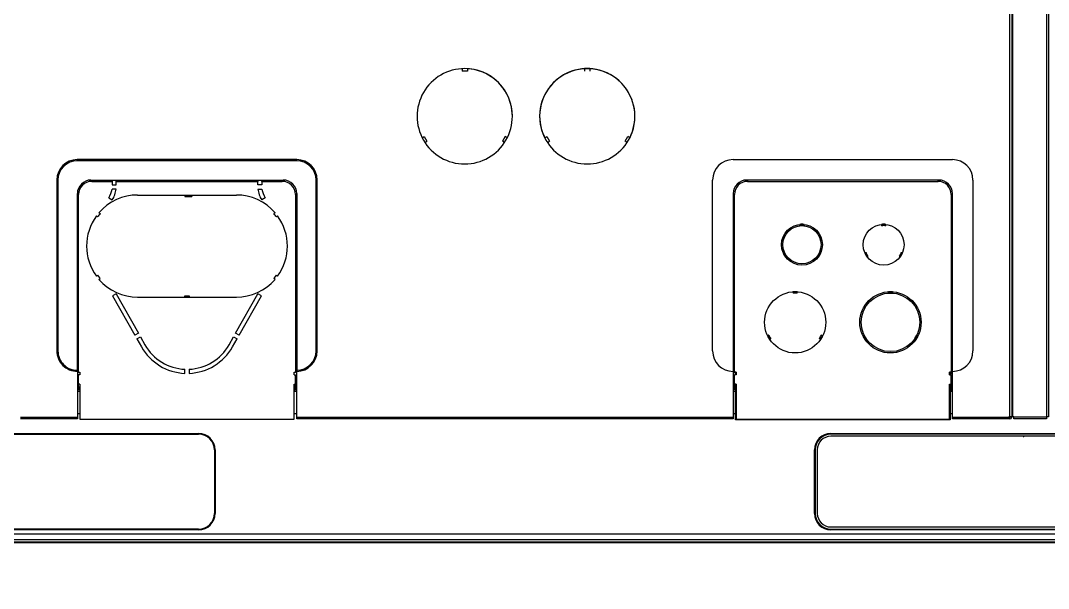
# Model space of a CAD drawing. Header units: millimetres. Extents: x 10547 to 11305, y 9897 to 10391.
# Drawn here: x 10890.95 to 10896.57, y 10363.23 to 10366.34 of the extents above; entities that cross this region are included whole.
import ezdxf

# ---------------------------------------------------------------- set-up
doc = ezdxf.new("R2010")
doc.units = ezdxf.units.MM
doc.layers.add('LG-AIRCON', color=240, linetype='Continuous')
doc.layers.add('에어컨', color=15, linetype='Continuous')

# ---------------------------------------------------------------- blocks, each defined once
blk = doc.blocks.new('NEWUXC-1')
at = {"layer": 'LG-AIRCON', "color": 0}
for p, q in [((363.7, 92.7), (363.7, 1724.59)), ((365, 1724.59), (365, 92.7)), ((365.5, 1724.59), (365.5, 92.7)), ((390.7, 92.7), (390.7, 1724.59)), ((392, 1660.27), (392, 92.7)), ((-38.75, 348.24), (-38.75, 346.57)), ((-34.75, 348.24), (-34.75, 346.57)), ((51.25, 348.3), (51.25, 348.7)), ((51.25, 348.3), (51.25, 346.48)), ((55.25, 348.3), (51.25, 348.3)), ((55.25, 348.3), (55.25, 348.7)), ((55.25, 348.24), (55.25, 346.48)), ((-34.75, 346.57), (-38.75, 346.57)), ((-68.01, 297.56), (-66.56, 298.4)), ((-66.56, 298.4), (-64.56, 294.93)), ((-66.01, 294.1), (-64.56, 294.93)), ((-6.94, 298.4), (-8.94, 294.93)), ((-7.49, 294.1), (-8.94, 294.93)), ((-5.49, 297.56), (-6.94, 298.4)), ((21.99, 297.56), (23.44, 298.4)), ((23.44, 298.4), (25.44, 294.93)), ((23.99, 294.1), (25.44, 294.93)), ((81.06, 294.93), (83.06, 298.4)), ((82.51, 294.1), (81.06, 294.93)), ((84.51, 297.56), (83.06, 298.4)), ((-160.15, 281.5), (-321.35, 281.5)), ((-321.35, 280.7), (-321.35, 281.5)), ((-160.15, 280.7), (-321.35, 280.7)), ((-160.15, 280.7), (-160.15, 281.5)), ((160.35, 281.5), (321.55, 281.5)), ((-336.35, 266.5), (-336.35, 141)), ((-335.55, 266.5), (-336.35, 266.5)), ((-335.55, 266.5), (-335.55, 141)), ((-311.28, 266.5), (-170.08, 266.5)), ((-310.75, 266.5), (-310.75, 265.5)), ((-310.75, 265.5), (-295.75, 265.5)), ((-295.75, 266.5), (-295.75, 265.5)), ((-295.75, 265.5), (-295.75, 262.9)), ((-292.75, 265.5), (-292.75, 266.5)), ((-292.75, 265.5), (-188.75, 265.5)), ((-292.75, 262.9), (-292.75, 265.5)), ((-188.75, 266.5), (-188.75, 265.5)), ((-188.75, 262.9), (-188.75, 265.5)), ((-185.75, 265.5), (-185.75, 266.5)), ((-185.75, 265.5), (-170.75, 265.5)), ((-185.75, 265.5), (-185.75, 262.9)), ((-170.75, 265.5), (-170.75, 266.5)), ((-145.95, 266.5), (-145.15, 266.5)), ((-145.95, 141), (-145.95, 266.5)), ((-145.15, 141), (-145.15, 266.5)), ((145.35, 141), (145.35, 266.5)), ((311.55, 266.5), (170.35, 266.5)), ((170.95, 266.5), (170.95, 265.5)), ((170.95, 265.5), (310.95, 265.5)), ((310.95, 265.5), (310.95, 266.5)), ((336.55, 266.5), (336.55, 141)), ((-295.75, 262.9), (-292.75, 262.9)), ((-292.75, 259.9), (-295.75, 259.9)), ((-185.75, 262.9), (-188.75, 262.9)), ((-188.75, 259.9), (-185.75, 259.9)), ((-321.28, 126.8), (-321.28, 256.5)), ((-320.35, 255.9), (-321.28, 255.9)), ((-320.35, 125.5), (-320.35, 255.9)), ((-298.25, 253.4), (-295.65, 251.9)), ((-277, 255.5), (-242.25, 255.5)), ((-242.25, 255.5), (-239.25, 255.5)), ((-242.25, 255.5), (-242.25, 254.5)), ((-242.25, 255.5), (-237.15, 255.5)), ((-242.25, 255.5), (-242.25, 254.5)), ((-242.25, 254.5), (-239.25, 254.5)), ((-242.25, 254.5), (-237.15, 254.5)), ((-239.25, 255.5), (-204.5, 255.5)), ((-239.25, 254.5), (-239.25, 255.5)), ((-237.15, 255.5), (-237.15, 254.5)), ((-183.25, 253.4), (-185.85, 251.9)), ((-161.15, 255.9), (-161.15, 125.5)), ((-160.08, 255.9), (-161.15, 255.9)), ((-160.08, 256.5), (-160.08, 126.8)), ((160.35, 256.5), (160.35, 126)), ((161.35, 255.9), (160.35, 255.9)), ((161.35, 125.5), (161.35, 255.9)), ((320.55, 255.9), (320.55, 125.5)), ((321.55, 255.9), (320.55, 255.9)), ((321.55, 126), (321.55, 256.5)), ((-305.43, 242.45), (-304.65, 241.83)), ((-176.07, 242.45), (-176.86, 241.83)), ((-306.51, 239.48), (-307.3, 240.1)), ((-174.99, 239.48), (-174.21, 240.1)), ((209.45, 232.92), (209.45, 233.92)), ((272.45, 232.92), (272.45, 233.92)), ((197.17, 212.66), (197.31, 212.74)), ((224.58, 212.74), (224.72, 212.66)), ((257.31, 212.74), (257.17, 212.66)), ((284.72, 212.66), (284.58, 212.74)), ((198.83, 210.16), (198.67, 210.06)), ((223.22, 210.06), (223.06, 210.16)), ((258.67, 210.06), (258.83, 210.16)), ((283.06, 210.16), (283.22, 210.06)), ((-306.51, 196.52), (-307.3, 195.9)), ((-174.99, 196.52), (-174.21, 195.9)), ((-305.43, 193.55), (-304.65, 194.17)), ((-176.07, 193.55), (-176.86, 194.17)), ((-292.9, 182.91), (-295.5, 181.43)), ((-295.5, 181.43), (-279.05, 152.46)), ((-292.9, 182.91), (-276.44, 153.95)), ((-242.25, 181.5), (-239.25, 181.5)), ((-242.25, 180.5), (-242.25, 181.5)), ((-239.25, 181.5), (-239.25, 180.5)), ((-205.07, 153.95), (-188.61, 182.91)), ((-202.46, 152.46), (-186, 181.43)), ((-186, 181.43), (-188.61, 182.91)), ((207.45, 183.45), (207.45, 184.45)), ((274.45, 183.45), (274.45, 184.45)), ((-277, 180.5), (-242.25, 180.5)), ((-242.25, 180.5), (-239.25, 180.5)), ((-239.25, 180.5), (-204.5, 180.5)), ((-276.44, 153.95), (-279.05, 152.46)), ((-277.57, 149.86), (-274.96, 151.34)), ((-274.96, 151.34), (-271.62, 145.46)), ((-209.89, 145.46), (-206.55, 151.34)), ((-206.55, 151.34), (-203.94, 149.86)), ((-202.46, 152.46), (-205.07, 153.95)), ((-277.57, 149.86), (-274.23, 143.98)), ((-207.28, 143.98), (-203.94, 149.86)), ((-145.95, 141), (-145.15, 141)), ((-321.28, 126), (-321.28, 92.4)), ((-321.28, 125.5), (-321.15, 125.5)), ((-321.15, 125.5), (-320.35, 125.5)), ((-320.35, 125.5), (-319.35, 125.5)), ((-319.35, 123.5), (-320.35, 123.5)), ((-320.35, 116.5), (-320.35, 123.5)), ((-319.35, 125.5), (-319.35, 123.5)), ((-242.25, 124.53), (-242.25, 127.53)), ((-239.25, 127.53), (-239.25, 124.53)), ((-162.15, 123.5), (-162.15, 125.5)), ((-162.15, 125.5), (-161.15, 125.5)), ((-162.15, 123.5), (-161.15, 123.5)), ((-160.35, 125.5), (-161.15, 125.5)), ((-161.15, 116.5), (-161.15, 123.5)), ((-160.08, 125.5), (-160.35, 125.5)), ((-160.08, 92.4), (-160.08, 126)), ((160.35, 126), (160.35, 92.4)), ((160.35, 125.5), (160.55, 125.5)), ((160.55, 125.5), (161.35, 125.5)), ((162.55, 125.5), (161.35, 125.5)), ((162.55, 123.5), (161.35, 123.5)), ((161.35, 116.5), (161.35, 123.5)), ((162.15, 123.5), (162.15, 125.5)), ((162.55, 125.5), (162.55, 123.5)), ((319.35, 123.5), (319.35, 125.5)), ((320.55, 125.5), (319.35, 125.5)), ((319.35, 123.5), (320.55, 123.5)), ((319.75, 125.5), (319.75, 123.5)), ((319.75, 125.4), (321.55, 125.4)), ((319.75, 124.4), (321.55, 124.4)), ((321.35, 125.5), (320.55, 125.5)), ((320.55, 116.5), (320.55, 123.5)), ((321.55, 125.5), (321.35, 125.5)), ((321.55, 92.4), (321.55, 126)), ((-319.35, 116.5), (-320.35, 116.5)), ((-320.35, 114.5), (-320.35, 116.5)), ((-319.55, 114.5), (-320.35, 114.5)), ((-320.35, 112.5), (-320.35, 114.5)), ((-319.55, 116.5), (-319.55, 114.5)), ((-319.55, 112.5), (-319.55, 114.5)), ((-319.35, 116.5), (-319.35, 91)), ((-162.15, 91), (-162.15, 116.5)), ((-162.15, 116.5), (-161.15, 116.5)), ((-161.95, 116.5), (-161.95, 114.5)), ((-161.95, 114.5), (-161.95, 112.5)), ((-161.95, 114.5), (-161.15, 114.5)), ((-161.15, 114.5), (-161.15, 116.5)), ((-161.15, 112.5), (-161.15, 114.5)), ((162.55, 116.5), (161.35, 116.5)), ((161.35, 114.5), (161.35, 116.5)), ((162.15, 114.5), (161.35, 114.5)), ((161.35, 112.5), (161.35, 114.5)), ((162.15, 90.5), (162.15, 116.5)), ((162.55, 116.5), (162.55, 91)), ((319.35, 91), (319.35, 116.5)), ((319.35, 116.5), (320.55, 116.5)), ((319.75, 116.5), (319.75, 90.5)), ((319.75, 114.5), (320.55, 114.5)), ((320.55, 114.5), (320.55, 116.5)), ((320.55, 116.4), (321.55, 116.4)), ((320.55, 112.5), (320.55, 114.5)), ((-321.28, 111.4), (-319.35, 111.4)), ((-319.55, 112.5), (-320.35, 112.5)), ((-162.15, 111.4), (-160.08, 111.4)), ((-161.95, 112.5), (-161.15, 112.5)), ((160.35, 111.4), (162.15, 111.4)), ((162.15, 112.5), (161.35, 112.5)), ((319.75, 112.5), (320.55, 112.5)), ((319.75, 112.4), (321.55, 112.4)), ((319.75, 111.4), (321.55, 111.4)), ((-363, 92.4), (-321.28, 92.4)), ((-321.28, 91.1), (-363, 91.1)), ((-321.28, 95), (-319.35, 95)), ((-321.28, 92.4), (-321.28, 91.1)), ((-319.35, 91), (-162.15, 91)), ((-162.15, 95), (-160.08, 95)), ((-160.08, 92.4), (160.35, 92.4)), ((-160.08, 91.1), (-160.08, 92.4)), ((160.35, 91.1), (-160.08, 91.1)), ((160.34, 95), (162.14, 95)), ((160.35, 92.4), (160.35, 91.1)), ((162.55, 91), (319.35, 91)), ((319.74, 95), (321.54, 95)), ((321.55, 92.4), (363, 92.4)), ((321.55, 91.1), (321.55, 92.4)), ((363, 91.1), (321.55, 91.1)), ((363.7, 92.7), (363, 92.7)), ((363, 92.7), (363, 92.4)), ((363, 91.1), (363, 92.4)), ((363.4, 91.9), (363.4, 91.1)), ((363.4, 91.1), (363.7, 91.1)), ((365, 92.7), (363.7, 92.7)), ((365, 92.4), (365, 92.7)), ((365.5, 92.7), (365, 92.7)), ((366.5, 92.7), (365.5, 92.7)), ((366.5, 92.5), (366.5, 92.7)), ((366.5, 92.5), (390.5, 92.5)), ((366.5, 91.2), (366.5, 92.5)), ((390.5, 91.2), (366.5, 91.2)), ((390.5, 92.7), (390.5, 92.5)), ((390.7, 92.7), (390.5, 92.7)), ((390.5, 92.5), (390.5, 91.2)), ((392, 92.7), (390.7, 92.7)), ((319.75, 90.5), (162.15, 90.5)), ((-475.7, 80.4), (-232.2, 80.4)), ((-475.7, 79.9), (-232.2, 79.9)), ((-232.2, 79.9), (-232.2, 80.4)), ((232.2, 80.4), (232.2, 79.9)), ((232.2, 80.4), (475.7, 80.4)), ((475.7, 79.9), (232.2, 79.9)), ((475.7, 78.3), (232.2, 78.3)), ((-220.6, 68.3), (-220.6, 21.7)), ((-220.6, 68.3), (-220.1, 68.3)), ((-220.1, 68.3), (-220.1, 21.7)), ((220.1, 68.3), (220.6, 68.3)), ((220.1, 21.7), (220.1, 68.3)), ((220.6, 68.3), (220.6, 21.7)), ((222.2, 68.3), (222.2, 21.7)), ((-220.6, 21.7), (-220.1, 21.7)), ((220.1, 21.7), (220.6, 21.7)), ((-232.2, 10.1), (-475.7, 10.1)), ((-232.2, 9.6), (-475.7, 9.6)), ((-232.2, 9.6), (-232.2, 10.1)), ((232.2, 11.7), (475.7, 11.7)), ((232.2, 10.1), (232.2, 9.6)), ((232.2, 10.1), (475.7, 10.1)), ((475.7, 9.6), (232.2, 9.6)), ((-699.76, 2.6), (699.76, 2.6)), ((699.76, 0), (-699.76, 0)), ((-697.76, 6.6), (697.76, 6.6))]:
    blk.add_line(p, q, dxfattribs=at)
for points in [[(212.45, 233.92), (212.45, 233.9), (212.45, 233.88), (212.45, 233.86), (212.45, 233.84), (212.45, 233.82), (212.45, 233.8), (212.45, 233.78), (212.45, 233.76), (212.45, 233.74), (212.45, 233.72), (212.45, 233.7), (212.45, 233.68), (212.45, 233.66), (212.45, 233.64), (212.45, 233.62), (212.45, 233.6), (212.45, 233.58), (212.45, 233.56), (212.45, 233.54), (212.45, 233.52), (212.45, 233.5), (212.45, 233.48), (212.45, 233.46), (212.45, 233.44), (212.45, 233.42), (212.45, 233.4), (212.45, 233.38), (212.45, 233.36), (212.45, 233.34), (212.45, 233.32), (212.45, 233.3), (212.45, 233.28), (212.45, 233.26), (212.45, 233.24), (212.45, 233.22), (212.45, 233.2), (212.45, 233.18), (212.45, 233.16), (212.45, 233.14), (212.45, 233.12), (212.45, 233.1), (212.45, 233.08), (212.45, 233.06), (212.45, 233.04), (212.45, 233.02), (212.45, 233), (212.45, 232.98), (212.45, 232.96), (212.45, 232.94), (212.45, 232.92)], [(269.45, 233.92), (269.45, 233.9), (269.45, 233.88), (269.45, 233.86), (269.45, 233.84), (269.45, 233.82), (269.45, 233.8), (269.45, 233.78), (269.45, 233.76), (269.45, 233.74), (269.45, 233.72), (269.45, 233.7), (269.45, 233.68), (269.45, 233.66), (269.45, 233.64), (269.45, 233.62), (269.45, 233.6), (269.45, 233.58), (269.45, 233.56), (269.45, 233.54), (269.45, 233.52), (269.45, 233.5), (269.45, 233.48), (269.45, 233.46), (269.45, 233.44), (269.45, 233.42), (269.45, 233.4), (269.45, 233.38), (269.45, 233.36), (269.45, 233.34), (269.45, 233.32), (269.45, 233.3), (269.45, 233.28), (269.45, 233.26), (269.45, 233.24), (269.45, 233.22), (269.45, 233.2), (269.45, 233.18), (269.45, 233.16), (269.45, 233.14), (269.45, 233.12), (269.45, 233.1), (269.45, 233.08), (269.45, 233.06), (269.45, 233.04), (269.45, 233.02), (269.45, 233), (269.45, 232.98), (269.45, 232.96), (269.45, 232.94), (269.45, 232.92)], [(197.31, 212.74), (197.33, 212.75), (197.34, 212.76), (197.36, 212.77), (197.37, 212.78), (197.39, 212.79), (197.4, 212.79), (197.42, 212.8), (197.43, 212.81), (197.44, 212.82), (197.46, 212.83), (197.47, 212.84), (197.49, 212.84), (197.5, 212.85), (197.52, 212.86), (197.53, 212.87), (197.55, 212.88), (197.56, 212.89), (197.58, 212.89), (197.59, 212.9), (197.6, 212.91), (197.62, 212.92), (197.63, 212.93), (197.65, 212.94), (197.66, 212.95), (197.68, 212.95), (197.69, 212.96), (197.71, 212.97), (197.72, 212.98), (197.74, 212.99), (197.75, 213), (197.76, 213), (197.78, 213.01), (197.79, 213.02), (197.81, 213.03), (197.82, 213.04), (197.84, 213.05), (197.85, 213.05), (197.87, 213.06), (197.88, 213.07), (197.9, 213.08), (197.91, 213.09), (197.92, 213.1), (197.94, 213.1), (197.95, 213.11), (197.97, 213.12), (197.98, 213.13), (198, 213.14), (198.01, 213.15), (198.03, 213.16), (198.04, 213.16)], [(198.04, 213.16), (198.07, 213.11), (198.09, 213.05), (198.11, 213), (198.14, 212.94), (198.17, 212.89), (198.19, 212.83), (198.22, 212.78), (198.24, 212.73), (198.27, 212.67), (198.3, 212.62), (198.32, 212.56), (198.35, 212.51), (198.38, 212.46), (198.4, 212.4), (198.43, 212.35), (198.46, 212.3), (198.49, 212.24), (198.52, 212.19), (198.54, 212.14), (198.57, 212.09), (198.6, 212.03), (198.63, 211.98), (198.66, 211.93), (198.69, 211.88), (198.72, 211.82), (198.75, 211.77), (198.78, 211.72), (198.81, 211.67), (198.84, 211.62), (198.87, 211.57), (198.9, 211.51), (198.94, 211.46), (198.97, 211.41), (199, 211.36), (199.03, 211.31), (199.06, 211.26), (199.1, 211.21), (199.13, 211.16), (199.16, 211.11), (199.2, 211.06), (199.23, 211.01), (199.26, 210.96), (199.3, 210.91), (199.33, 210.86), (199.37, 210.81), (199.4, 210.76), (199.43, 210.71), (199.47, 210.66), (199.51, 210.61), (199.54, 210.57)], [(222.35, 210.57), (222.39, 210.61), (222.42, 210.66), (222.46, 210.71), (222.49, 210.76), (222.53, 210.81), (222.56, 210.86), (222.6, 210.91), (222.63, 210.96), (222.66, 211.01), (222.7, 211.06), (222.73, 211.11), (222.76, 211.16), (222.8, 211.21), (222.83, 211.26), (222.86, 211.31), (222.89, 211.36), (222.93, 211.41), (222.96, 211.46), (222.99, 211.51), (223.02, 211.57), (223.05, 211.62), (223.08, 211.67), (223.11, 211.72), (223.14, 211.77), (223.17, 211.82), (223.2, 211.88), (223.23, 211.93), (223.26, 211.98), (223.29, 212.03), (223.32, 212.09), (223.35, 212.14), (223.38, 212.19), (223.41, 212.24), (223.43, 212.3), (223.46, 212.35), (223.49, 212.4), (223.52, 212.46), (223.54, 212.51), (223.57, 212.56), (223.6, 212.62), (223.62, 212.67), (223.65, 212.73), (223.68, 212.78), (223.7, 212.83), (223.73, 212.89), (223.75, 212.94), (223.78, 213), (223.8, 213.05), (223.83, 213.11), (223.85, 213.16)], [(223.85, 213.16), (223.87, 213.16), (223.88, 213.15), (223.9, 213.14), (223.91, 213.13), (223.93, 213.12), (223.94, 213.11), (223.95, 213.1), (223.97, 213.1), (223.98, 213.09), (224, 213.08), (224.01, 213.07), (224.03, 213.06), (224.04, 213.05), (224.06, 213.05), (224.07, 213.04), (224.09, 213.03), (224.1, 213.02), (224.11, 213.01), (224.13, 213), (224.14, 213), (224.16, 212.99), (224.17, 212.98), (224.19, 212.97), (224.2, 212.96), (224.22, 212.95), (224.23, 212.95), (224.25, 212.94), (224.26, 212.93), (224.27, 212.92), (224.29, 212.91), (224.3, 212.9), (224.32, 212.89), (224.33, 212.89), (224.35, 212.88), (224.36, 212.87), (224.38, 212.86), (224.39, 212.85), (224.41, 212.84), (224.42, 212.84), (224.43, 212.83), (224.45, 212.82), (224.46, 212.81), (224.48, 212.8), (224.49, 212.79), (224.51, 212.79), (224.52, 212.78), (224.54, 212.77), (224.55, 212.76), (224.57, 212.75), (224.58, 212.74)], [(258.04, 213.16), (258.03, 213.16), (258.01, 213.15), (258, 213.14), (257.98, 213.13), (257.97, 213.12), (257.95, 213.11), (257.94, 213.1), (257.92, 213.1), (257.91, 213.09), (257.9, 213.08), (257.88, 213.07), (257.87, 213.06), (257.85, 213.05), (257.84, 213.05), (257.82, 213.04), (257.81, 213.03), (257.79, 213.02), (257.78, 213.01), (257.76, 213), (257.75, 213), (257.74, 212.99), (257.72, 212.98), (257.71, 212.97), (257.69, 212.96), (257.68, 212.95), (257.66, 212.95), (257.65, 212.94), (257.63, 212.93), (257.62, 212.92), (257.6, 212.91), (257.59, 212.9), (257.58, 212.89), (257.56, 212.89), (257.55, 212.88), (257.53, 212.87), (257.52, 212.86), (257.5, 212.85), (257.49, 212.84), (257.47, 212.84), (257.46, 212.83), (257.44, 212.82), (257.43, 212.81), (257.42, 212.8), (257.4, 212.79), (257.39, 212.79), (257.37, 212.78), (257.36, 212.77), (257.34, 212.76), (257.33, 212.75), (257.31, 212.74)], [(259.54, 210.57), (259.51, 210.61), (259.47, 210.66), (259.43, 210.71), (259.4, 210.76), (259.37, 210.81), (259.33, 210.86), (259.3, 210.91), (259.26, 210.96), (259.23, 211.01), (259.2, 211.06), (259.16, 211.11), (259.13, 211.16), (259.1, 211.21), (259.06, 211.26), (259.03, 211.31), (259, 211.36), (258.97, 211.41), (258.94, 211.46), (258.9, 211.51), (258.87, 211.57), (258.84, 211.62), (258.81, 211.67), (258.78, 211.72), (258.75, 211.77), (258.72, 211.82), (258.69, 211.88), (258.66, 211.93), (258.63, 211.98), (258.6, 212.03), (258.57, 212.09), (258.54, 212.14), (258.52, 212.19), (258.49, 212.24), (258.46, 212.3), (258.43, 212.35), (258.4, 212.4), (258.38, 212.46), (258.35, 212.51), (258.32, 212.56), (258.3, 212.62), (258.27, 212.67), (258.24, 212.73), (258.22, 212.78), (258.19, 212.83), (258.17, 212.89), (258.14, 212.94), (258.11, 213), (258.09, 213.05), (258.07, 213.11), (258.04, 213.16)], [(283.85, 213.16), (283.83, 213.11), (283.8, 213.05), (283.78, 213), (283.75, 212.94), (283.73, 212.89), (283.7, 212.83), (283.68, 212.78), (283.65, 212.73), (283.62, 212.67), (283.6, 212.62), (283.57, 212.56), (283.54, 212.51), (283.52, 212.46), (283.49, 212.4), (283.46, 212.35), (283.43, 212.3), (283.41, 212.24), (283.38, 212.19), (283.35, 212.14), (283.32, 212.09), (283.29, 212.03), (283.26, 211.98), (283.23, 211.93), (283.2, 211.88), (283.17, 211.82), (283.14, 211.77), (283.11, 211.72), (283.08, 211.67), (283.05, 211.62), (283.02, 211.57), (282.99, 211.51), (282.96, 211.46), (282.93, 211.41), (282.89, 211.36), (282.86, 211.31), (282.83, 211.26), (282.8, 211.21), (282.76, 211.16), (282.73, 211.11), (282.7, 211.06), (282.66, 211.01), (282.63, 210.96), (282.6, 210.91), (282.56, 210.86), (282.53, 210.81), (282.49, 210.76), (282.46, 210.71), (282.42, 210.66), (282.39, 210.61), (282.35, 210.57)], [(284.58, 212.74), (284.57, 212.75), (284.55, 212.76), (284.54, 212.77), (284.52, 212.78), (284.51, 212.79), (284.49, 212.79), (284.48, 212.8), (284.46, 212.81), (284.45, 212.82), (284.43, 212.83), (284.42, 212.84), (284.41, 212.84), (284.39, 212.85), (284.38, 212.86), (284.36, 212.87), (284.35, 212.88), (284.33, 212.89), (284.32, 212.89), (284.3, 212.9), (284.29, 212.91), (284.27, 212.92), (284.26, 212.93), (284.25, 212.94), (284.23, 212.95), (284.22, 212.95), (284.2, 212.96), (284.19, 212.97), (284.17, 212.98), (284.16, 212.99), (284.14, 213), (284.13, 213), (284.11, 213.01), (284.1, 213.02), (284.09, 213.03), (284.07, 213.04), (284.06, 213.05), (284.04, 213.05), (284.03, 213.06), (284.01, 213.07), (284, 213.08), (283.98, 213.09), (283.97, 213.1), (283.95, 213.1), (283.94, 213.11), (283.93, 213.12), (283.91, 213.13), (283.9, 213.14), (283.88, 213.15), (283.87, 213.16), (283.85, 213.16)], [(199.54, 210.57), (199.53, 210.56), (199.51, 210.55), (199.5, 210.54), (199.48, 210.53), (199.47, 210.52), (199.46, 210.52), (199.44, 210.51), (199.43, 210.5), (199.41, 210.49), (199.4, 210.48), (199.38, 210.48), (199.37, 210.47), (199.36, 210.46), (199.34, 210.45), (199.33, 210.44), (199.31, 210.43), (199.3, 210.43), (199.29, 210.42), (199.27, 210.41), (199.26, 210.4), (199.24, 210.39), (199.23, 210.39), (199.21, 210.38), (199.2, 210.37), (199.19, 210.36), (199.17, 210.35), (199.16, 210.34), (199.14, 210.34), (199.13, 210.33), (199.11, 210.32), (199.1, 210.31), (199.09, 210.3), (199.07, 210.3), (199.06, 210.29), (199.04, 210.28), (199.03, 210.27), (199.02, 210.26), (199, 210.25), (198.99, 210.25), (198.97, 210.24), (198.96, 210.23), (198.94, 210.22), (198.93, 210.21), (198.92, 210.21), (198.9, 210.2), (198.89, 210.19), (198.87, 210.18), (198.86, 210.17), (198.85, 210.16), (198.83, 210.16)], [(223.06, 210.16), (223.05, 210.16), (223.03, 210.17), (223.02, 210.18), (223.01, 210.19), (222.99, 210.2), (222.98, 210.21), (222.96, 210.21), (222.95, 210.22), (222.93, 210.23), (222.92, 210.24), (222.91, 210.25), (222.89, 210.25), (222.88, 210.26), (222.86, 210.27), (222.85, 210.28), (222.84, 210.29), (222.82, 210.3), (222.81, 210.3), (222.79, 210.31), (222.78, 210.32), (222.76, 210.33), (222.75, 210.34), (222.74, 210.34), (222.72, 210.35), (222.71, 210.36), (222.69, 210.37), (222.68, 210.38), (222.66, 210.39), (222.65, 210.39), (222.64, 210.4), (222.62, 210.41), (222.61, 210.42), (222.59, 210.43), (222.58, 210.43), (222.57, 210.44), (222.55, 210.45), (222.54, 210.46), (222.52, 210.47), (222.51, 210.48), (222.49, 210.48), (222.48, 210.49), (222.47, 210.5), (222.45, 210.51), (222.44, 210.52), (222.42, 210.52), (222.41, 210.53), (222.4, 210.54), (222.38, 210.55), (222.37, 210.56), (222.35, 210.57)], [(258.83, 210.16), (258.85, 210.16), (258.86, 210.17), (258.87, 210.18), (258.89, 210.19), (258.9, 210.2), (258.92, 210.21), (258.93, 210.21), (258.94, 210.22), (258.96, 210.23), (258.97, 210.24), (258.99, 210.25), (259, 210.25), (259.02, 210.26), (259.03, 210.27), (259.04, 210.28), (259.06, 210.29), (259.07, 210.3), (259.09, 210.3), (259.1, 210.31), (259.11, 210.32), (259.13, 210.33), (259.14, 210.34), (259.16, 210.34), (259.17, 210.35), (259.19, 210.36), (259.2, 210.37), (259.21, 210.38), (259.23, 210.39), (259.24, 210.39), (259.26, 210.4), (259.27, 210.41), (259.29, 210.42), (259.3, 210.43), (259.31, 210.43), (259.33, 210.44), (259.34, 210.45), (259.36, 210.46), (259.37, 210.47), (259.38, 210.48), (259.4, 210.48), (259.41, 210.49), (259.43, 210.5), (259.44, 210.51), (259.46, 210.52), (259.47, 210.52), (259.48, 210.53), (259.5, 210.54), (259.51, 210.55), (259.53, 210.56), (259.54, 210.57)], [(282.35, 210.57), (282.37, 210.56), (282.38, 210.55), (282.4, 210.54), (282.41, 210.53), (282.42, 210.52), (282.44, 210.52), (282.45, 210.51), (282.47, 210.5), (282.48, 210.49), (282.49, 210.48), (282.51, 210.48), (282.52, 210.47), (282.54, 210.46), (282.55, 210.45), (282.57, 210.44), (282.58, 210.43), (282.59, 210.43), (282.61, 210.42), (282.62, 210.41), (282.64, 210.4), (282.65, 210.39), (282.66, 210.39), (282.68, 210.38), (282.69, 210.37), (282.71, 210.36), (282.72, 210.35), (282.74, 210.34), (282.75, 210.34), (282.76, 210.33), (282.78, 210.32), (282.79, 210.31), (282.81, 210.3), (282.82, 210.3), (282.84, 210.29), (282.85, 210.28), (282.86, 210.27), (282.88, 210.26), (282.89, 210.25), (282.91, 210.25), (282.92, 210.24), (282.93, 210.23), (282.95, 210.22), (282.96, 210.21), (282.98, 210.21), (282.99, 210.2), (283.01, 210.19), (283.02, 210.18), (283.03, 210.17), (283.05, 210.16), (283.06, 210.16)], [(204.45, 184.45), (204.45, 184.43), (204.45, 184.41), (204.45, 184.39), (204.45, 184.37), (204.45, 184.35), (204.45, 184.33), (204.45, 184.31), (204.45, 184.29), (204.45, 184.27), (204.45, 184.25), (204.45, 184.23), (204.45, 184.21), (204.45, 184.19), (204.45, 184.17), (204.45, 184.15), (204.45, 184.13), (204.45, 184.11), (204.45, 184.09), (204.45, 184.07), (204.45, 184.05), (204.45, 184.03), (204.45, 184.01), (204.45, 183.99), (204.45, 183.97), (204.45, 183.95), (204.45, 183.93), (204.45, 183.91), (204.45, 183.89), (204.45, 183.87), (204.45, 183.85), (204.45, 183.83), (204.45, 183.81), (204.45, 183.79), (204.45, 183.77), (204.45, 183.75), (204.45, 183.73), (204.45, 183.71), (204.45, 183.69), (204.45, 183.67), (204.45, 183.65), (204.45, 183.63), (204.45, 183.61), (204.45, 183.59), (204.45, 183.57), (204.45, 183.55), (204.45, 183.53), (204.45, 183.51), (204.45, 183.49), (204.45, 183.47), (204.45, 183.45)], [(277.45, 184.45), (277.45, 184.43), (277.45, 184.41), (277.45, 184.39), (277.45, 184.37), (277.45, 184.35), (277.45, 184.33), (277.45, 184.31), (277.45, 184.29), (277.45, 184.27), (277.45, 184.25), (277.45, 184.23), (277.45, 184.21), (277.45, 184.19), (277.45, 184.17), (277.45, 184.15), (277.45, 184.13), (277.45, 184.11), (277.45, 184.09), (277.45, 184.07), (277.45, 184.05), (277.45, 184.03), (277.45, 184.01), (277.45, 183.99), (277.45, 183.97), (277.45, 183.95), (277.45, 183.93), (277.45, 183.91), (277.45, 183.89), (277.45, 183.87), (277.45, 183.85), (277.45, 183.83), (277.45, 183.81), (277.45, 183.79), (277.45, 183.77), (277.45, 183.75), (277.45, 183.73), (277.45, 183.71), (277.45, 183.69), (277.45, 183.67), (277.45, 183.65), (277.45, 183.63), (277.45, 183.61), (277.45, 183.59), (277.45, 183.57), (277.45, 183.55), (277.45, 183.53), (277.45, 183.51), (277.45, 183.49), (277.45, 183.47), (277.45, 183.45)], [(186.62, 152.58), (186.61, 152.57), (186.59, 152.56), (186.57, 152.55), (186.55, 152.54), (186.54, 152.53), (186.52, 152.52), (186.5, 152.51), (186.48, 152.5), (186.47, 152.49), (186.45, 152.48), (186.43, 152.46), (186.41, 152.45), (186.4, 152.44), (186.38, 152.43), (186.36, 152.42), (186.34, 152.41), (186.33, 152.4), (186.31, 152.39), (186.29, 152.38), (186.28, 152.37), (186.26, 152.36), (186.24, 152.35), (186.22, 152.34), (186.21, 152.33), (186.19, 152.32), (186.17, 152.31), (186.15, 152.3), (186.14, 152.29), (186.12, 152.28), (186.1, 152.27), (186.08, 152.26), (186.07, 152.25), (186.05, 152.24), (186.03, 152.23), (186.01, 152.22), (186, 152.21), (185.98, 152.2), (185.96, 152.19), (185.95, 152.18), (185.93, 152.17), (185.91, 152.16), (185.89, 152.15), (185.88, 152.14), (185.86, 152.13), (185.84, 152.12), (185.82, 152.11), (185.81, 152.1), (185.79, 152.09), (185.77, 152.08), (185.75, 152.07)], [(226.14, 152.07), (226.12, 152.08), (226.1, 152.09), (226.09, 152.1), (226.07, 152.11), (226.05, 152.12), (226.03, 152.13), (226.02, 152.14), (226, 152.15), (225.98, 152.16), (225.97, 152.17), (225.95, 152.18), (225.93, 152.19), (225.91, 152.2), (225.9, 152.21), (225.88, 152.22), (225.86, 152.23), (225.84, 152.24), (225.83, 152.25), (225.81, 152.26), (225.79, 152.27), (225.77, 152.28), (225.76, 152.29), (225.74, 152.3), (225.72, 152.31), (225.7, 152.32), (225.69, 152.33), (225.67, 152.34), (225.65, 152.35), (225.64, 152.36), (225.62, 152.37), (225.6, 152.38), (225.58, 152.39), (225.57, 152.4), (225.55, 152.41), (225.53, 152.42), (225.51, 152.43), (225.5, 152.44), (225.48, 152.45), (225.46, 152.46), (225.44, 152.48), (225.43, 152.49), (225.41, 152.5), (225.39, 152.51), (225.37, 152.52), (225.36, 152.53), (225.34, 152.54), (225.32, 152.55), (225.31, 152.56), (225.29, 152.57), (225.27, 152.58)], [(255.75, 152.07), (255.77, 152.08), (255.79, 152.09), (255.81, 152.1), (255.82, 152.11), (255.84, 152.12), (255.86, 152.13), (255.88, 152.14), (255.89, 152.15), (255.91, 152.16), (255.93, 152.17), (255.95, 152.18), (255.96, 152.19), (255.98, 152.2), (256, 152.21), (256.01, 152.22), (256.03, 152.23), (256.05, 152.24), (256.07, 152.25), (256.08, 152.26), (256.1, 152.27), (256.12, 152.28), (256.14, 152.29), (256.15, 152.3), (256.17, 152.31), (256.19, 152.32), (256.21, 152.33), (256.22, 152.34), (256.24, 152.35), (256.26, 152.36), (256.28, 152.37), (256.29, 152.38), (256.31, 152.39), (256.33, 152.4), (256.34, 152.41), (256.36, 152.42), (256.38, 152.43), (256.4, 152.44), (256.41, 152.45), (256.43, 152.46), (256.45, 152.48), (256.47, 152.49), (256.48, 152.5), (256.5, 152.51), (256.52, 152.52), (256.54, 152.53), (256.55, 152.54), (256.57, 152.55), (256.59, 152.56), (256.61, 152.57), (256.62, 152.58)], [(295.27, 152.58), (295.29, 152.57), (295.31, 152.56), (295.32, 152.55), (295.34, 152.54), (295.36, 152.53), (295.37, 152.52), (295.39, 152.51), (295.41, 152.5), (295.43, 152.49), (295.44, 152.48), (295.46, 152.46), (295.48, 152.45), (295.5, 152.44), (295.51, 152.43), (295.53, 152.42), (295.55, 152.41), (295.57, 152.4), (295.58, 152.39), (295.6, 152.38), (295.62, 152.37), (295.64, 152.36), (295.65, 152.35), (295.67, 152.34), (295.69, 152.33), (295.7, 152.32), (295.72, 152.31), (295.74, 152.3), (295.76, 152.29), (295.77, 152.28), (295.79, 152.27), (295.81, 152.26), (295.83, 152.25), (295.84, 152.24), (295.86, 152.23), (295.88, 152.22), (295.9, 152.21), (295.91, 152.2), (295.93, 152.19), (295.95, 152.18), (295.97, 152.17), (295.98, 152.16), (296, 152.15), (296.02, 152.14), (296.03, 152.13), (296.05, 152.12), (296.07, 152.11), (296.09, 152.1), (296.1, 152.09), (296.12, 152.08), (296.14, 152.07)], [(187.25, 149.48), (187.27, 149.49), (187.29, 149.5), (187.31, 149.51), (187.32, 149.52), (187.34, 149.53), (187.36, 149.54), (187.38, 149.55), (187.39, 149.56), (187.41, 149.57), (187.43, 149.58), (187.45, 149.59), (187.46, 149.6), (187.48, 149.61), (187.5, 149.62), (187.51, 149.63), (187.53, 149.64), (187.55, 149.65), (187.57, 149.66), (187.58, 149.67), (187.6, 149.68), (187.62, 149.69), (187.64, 149.7), (187.65, 149.71), (187.67, 149.72), (187.69, 149.73), (187.71, 149.74), (187.72, 149.75), (187.74, 149.76), (187.76, 149.77), (187.78, 149.78), (187.79, 149.79), (187.81, 149.8), (187.83, 149.81), (187.84, 149.82), (187.86, 149.83), (187.88, 149.84), (187.9, 149.85), (187.91, 149.86), (187.93, 149.87), (187.95, 149.88), (187.97, 149.89), (187.98, 149.9), (188, 149.91), (188.02, 149.92), (188.04, 149.93), (188.05, 149.94), (188.07, 149.95), (188.09, 149.96), (188.11, 149.97), (188.12, 149.98)], [(223.77, 149.98), (223.79, 149.97), (223.81, 149.96), (223.82, 149.95), (223.84, 149.94), (223.86, 149.93), (223.87, 149.92), (223.89, 149.91), (223.91, 149.9), (223.93, 149.89), (223.94, 149.88), (223.96, 149.87), (223.98, 149.86), (224, 149.85), (224.01, 149.84), (224.03, 149.83), (224.05, 149.82), (224.07, 149.81), (224.08, 149.8), (224.1, 149.79), (224.12, 149.78), (224.14, 149.77), (224.15, 149.76), (224.17, 149.75), (224.19, 149.74), (224.2, 149.73), (224.22, 149.72), (224.24, 149.71), (224.26, 149.7), (224.27, 149.69), (224.29, 149.68), (224.31, 149.67), (224.33, 149.66), (224.34, 149.65), (224.36, 149.64), (224.38, 149.63), (224.4, 149.62), (224.41, 149.61), (224.43, 149.6), (224.45, 149.59), (224.47, 149.58), (224.48, 149.57), (224.5, 149.56), (224.52, 149.55), (224.53, 149.54), (224.55, 149.53), (224.57, 149.52), (224.59, 149.51), (224.6, 149.5), (224.62, 149.49), (224.64, 149.48)], [(258.12, 149.98), (258.11, 149.97), (258.09, 149.96), (258.07, 149.95), (258.05, 149.94), (258.04, 149.93), (258.02, 149.92), (258, 149.91), (257.98, 149.9), (257.97, 149.89), (257.95, 149.88), (257.93, 149.87), (257.91, 149.86), (257.9, 149.85), (257.88, 149.84), (257.86, 149.83), (257.84, 149.82), (257.83, 149.81), (257.81, 149.8), (257.79, 149.79), (257.78, 149.78), (257.76, 149.77), (257.74, 149.76), (257.72, 149.75), (257.71, 149.74), (257.69, 149.73), (257.67, 149.72), (257.65, 149.71), (257.64, 149.7), (257.62, 149.69), (257.6, 149.68), (257.58, 149.67), (257.57, 149.66), (257.55, 149.65), (257.53, 149.64), (257.51, 149.63), (257.5, 149.62), (257.48, 149.61), (257.46, 149.6), (257.45, 149.59), (257.43, 149.58), (257.41, 149.57), (257.39, 149.56), (257.38, 149.55), (257.36, 149.54), (257.34, 149.53), (257.32, 149.52), (257.31, 149.51), (257.29, 149.5), (257.27, 149.49), (257.25, 149.48)], [(294.64, 149.48), (294.62, 149.49), (294.6, 149.5), (294.59, 149.51), (294.57, 149.52), (294.55, 149.53), (294.53, 149.54), (294.52, 149.55), (294.5, 149.56), (294.48, 149.57), (294.47, 149.58), (294.45, 149.59), (294.43, 149.6), (294.41, 149.61), (294.4, 149.62), (294.38, 149.63), (294.36, 149.64), (294.34, 149.65), (294.33, 149.66), (294.31, 149.67), (294.29, 149.68), (294.27, 149.69), (294.26, 149.7), (294.24, 149.71), (294.22, 149.72), (294.2, 149.73), (294.19, 149.74), (294.17, 149.75), (294.15, 149.76), (294.14, 149.77), (294.12, 149.78), (294.1, 149.79), (294.08, 149.8), (294.07, 149.81), (294.05, 149.82), (294.03, 149.83), (294.01, 149.84), (294, 149.85), (293.98, 149.86), (293.96, 149.87), (293.94, 149.88), (293.93, 149.89), (293.91, 149.9), (293.89, 149.91), (293.87, 149.92), (293.86, 149.93), (293.84, 149.94), (293.82, 149.95), (293.81, 149.96), (293.79, 149.97), (293.77, 149.98)], [(-321.28, 126.8), (-321.28, 126.78), (-321.28, 126.77), (-321.28, 126.75), (-321.28, 126.74), (-321.28, 126.72), (-321.28, 126.7), (-321.28, 126.69), (-321.28, 126.67), (-321.28, 126.66), (-321.28, 126.64), (-321.28, 126.62), (-321.28, 126.61), (-321.28, 126.59), (-321.28, 126.58), (-321.28, 126.56), (-321.28, 126.54), (-321.28, 126.53), (-321.28, 126.51), (-321.28, 126.5), (-321.28, 126.48), (-321.28, 126.46), (-321.28, 126.45), (-321.28, 126.43), (-321.28, 126.42), (-321.28, 126.4), (-321.28, 126.38), (-321.28, 126.37), (-321.28, 126.35), (-321.28, 126.34), (-321.28, 126.32), (-321.28, 126.3), (-321.28, 126.29), (-321.28, 126.27), (-321.28, 126.26), (-321.28, 126.24), (-321.28, 126.22), (-321.28, 126.21), (-321.28, 126.19), (-321.28, 126.18), (-321.28, 126.16), (-321.28, 126.14), (-321.28, 126.13), (-321.28, 126.11), (-321.28, 126.1), (-321.28, 126.08), (-321.28, 126.06), (-321.28, 126.05), (-321.28, 126.03), (-321.28, 126.02), (-321.28, 126)], [(-160.08, 126.8), (-160.08, 126.78), (-160.08, 126.77), (-160.08, 126.75), (-160.08, 126.74), (-160.08, 126.72), (-160.08, 126.7), (-160.08, 126.69), (-160.08, 126.67), (-160.08, 126.66), (-160.08, 126.64), (-160.08, 126.62), (-160.08, 126.61), (-160.08, 126.59), (-160.08, 126.58), (-160.08, 126.56), (-160.08, 126.54), (-160.08, 126.53), (-160.08, 126.51), (-160.08, 126.5), (-160.08, 126.48), (-160.08, 126.46), (-160.08, 126.45), (-160.08, 126.43), (-160.08, 126.42), (-160.08, 126.4), (-160.08, 126.38), (-160.08, 126.37), (-160.08, 126.35), (-160.08, 126.34), (-160.08, 126.32), (-160.08, 126.3), (-160.08, 126.29), (-160.08, 126.27), (-160.08, 126.26), (-160.08, 126.24), (-160.08, 126.22), (-160.08, 126.21), (-160.08, 126.19), (-160.08, 126.18), (-160.08, 126.16), (-160.08, 126.14), (-160.08, 126.13), (-160.08, 126.11), (-160.08, 126.1), (-160.08, 126.08), (-160.08, 126.06), (-160.08, 126.05), (-160.08, 126.03), (-160.08, 126.02), (-160.08, 126)]]:
    blk.add_lwpolyline(points, dxfattribs=at)
for centre, radius in [((210.95, 219), 15), ((210.95, 219), 15), ((210.95, 219), 14), ((270.95, 219), 15), ((205.95, 162), 22.5), ((275.95, 162), 22.5), ((275.95, 162), 22.5), ((275.95, 162), 21.5)]:
    blk.add_circle(centre, radius, dxfattribs=at)
for centre, radius, start, end in [((-36.75, 313.3), 35, 90, 209.9872), ((-36.75, 313.3), 35, 329.9872, 90), ((-36.75, 313.3), 35, 0, 90.00001), ((53.25, 313.3), 35, 329.9872, 209.9872), ((53.25, 313.3), 35, 0, 209.98685), ((-36.75, 313.3), 35, 329.98498, 0), ((53.25, 313.3), 35, 329.98498, 0), ((-36.75, 313.3), 35, 209.9872, 329.9872), ((53.25, 313.3), 35, 209.9872, 329.9872), ((-321.35, 266.5), 15, 90, 180), ((-321.35, 266.5), 14.2, 90, 180), ((-160.15, 266.5), 15, 0, 90), ((-160.15, 266.5), 14.2, 0, 90), ((160.35, 266.5), 15, 90, 180), ((321.55, 266.5), 15, 0, 90), ((-311.28, 256.5), 10, 90, 180), ((-310.75, 255.9), 9.6, 90, 180), ((-170.75, 255.9), 9.6, 0, 90), ((-170.08, 256.5), 10, 0, 90), ((170.35, 256.5), 10, 90, 180), ((170.95, 255.9), 9.6, 90, 180), ((310.95, 255.9), 9.6, 0, 90), ((311.55, 256.5), 10, 0, 90), ((-315.38, 263.72), 20, 328.93592, 348.98906), ((-312.57, 262.56), 20, 327.77859, 352.34589), ((-168.93, 262.56), 20, 187.65411, 212.22141), ((-166.12, 263.72), 20, 191.01094, 211.06408), ((-277, 218), 37.5, 90, 139.30073), ((-204.5, 218), 37.5, 40.69927, 90), ((-277, 218), 36.5, 139.23789, 143.94846), ((-204.5, 218), 36.5, 36.05154, 40.76211), ((-277, 218), 37.5, 143.88562, 216.11438), ((-204.5, 218), 37.5, 323.88562, 36.11438), ((210.95, 219), 15, 84.26083, 95.73917), ((210.95, 219), 14, 83.84936, 96.15064), ((270.95, 219), 15, 84.26083, 95.73917), ((270.95, 219), 14, 83.84936, 96.15064), ((210.85, 218.82), 15, 204.26083, 215.73917), ((210.95, 219), 15, 204.65041, 216.12902), ((210.95, 219), 15, 323.87098, 335.34959), ((211.05, 218.82), 15, 324.26083, 335.73917), ((270.85, 218.82), 15, 204.26083, 215.73917), ((270.95, 219), 15, 204.65041, 216.12902), ((270.95, 219), 15, 323.87098, 335.34959), ((271.05, 218.82), 15, 324.26083, 335.73917), ((-277, 218), 36.5, 216.05154, 220.76211), ((-204.5, 218), 36.5, 319.23789, 323.94846), ((-277, 218), 37.5, 220.69927, 270), ((-204.5, 218), 37.5, 270, 319.30073), ((205.95, 162), 22.5, 86.17745, 93.82255), ((205.95, 162), 21.5, 85.99937, 94.00063), ((275.95, 162), 22.5, 86.17745, 93.82255), ((275.95, 162), 21.5, 85.99937, 94.00063), ((205.95, 162), 22.5, 206.17745, 213.82255), ((205.95, 162), 21.5, 205.99937, 214.00063), ((205.95, 162), 21.5, 325.99937, 334.00063), ((205.95, 162), 22.5, 326.17745, 333.82255), ((275.95, 162), 22.5, 206.17745, 213.82255), ((275.95, 162), 21.5, 205.99937, 214.00063), ((275.95, 162), 21.5, 325.99937, 334.00063), ((275.95, 162), 22.5, 326.17745, 333.82255), ((-240.75, 163), 38.5, 209.60445, 267.76713), ((-240.75, 163), 35.5, 209.60445, 267.57833), ((-240.75, 163), 35.5, 272.42167, 330.39555), ((-240.75, 163), 38.5, 272.23287, 330.39555), ((-321.35, 141), 15, 180, 270.26985), ((-321.35, 141), 14.2, 180, 270.28505), ((-160.15, 141), 15, 270.26985, 0), ((-160.15, 141), 14.2, 270.28505, 0), ((160.35, 141), 15, 180, 270), ((321.55, 141), 15, 270, 0), ((363.4, 92.7), 0.8, 270, 0), ((363.7, 92.4), 1.3, 270, 0), ((-232.2, 68.3), 12.1, 0, 90), ((-232.2, 68.3), 11.6, 0, 90), ((232.2, 68.3), 12.1, 90, 180), ((232.2, 68.3), 11.6, 90, 180), ((232.2, 68.3), 10, 90, 180), ((-232.2, 21.7), 12.1, 270, 0), ((-232.2, 21.7), 11.6, 270, 0), ((232.2, 21.7), 12.1, 180, 270), ((232.2, 21.7), 11.6, 180, 270), ((232.2, 21.7), 10, 180, 270)]:
    blk.add_arc(centre, radius, start, end, dxfattribs=at)
blk.add_ellipse((374.67, 87.13), major_axis=(1.16, 8.92), ratio=0.387363, start_param=3.141092, end_param=3.346409, dxfattribs=at)

msp = doc.modelspace()

# ---------------------------------------------------------------- linework, layer by layer
at = {"layer": '에어컨', "color": 8}
msp.add_lwpolyline([(10885.8311, 10363.4871), (10901.1767, 10363.4871), (10901.1767, 10362.7421), (10885.8311, 10362.7422)], close=True, dxfattribs=at)

# ---------------------------------------------------------------- block references
at = {"layer": 'LG-AIRCON', "color": 1, "xscale": 0.007449840356167105, "yscale": 0.007449840356167105, "zscale": 0.007449840356167105}
msp.add_blockref('NEWUXC-1', (10893.6538, 10363.4812), dxfattribs=at)

doc.saveas('drawing.dxf')
